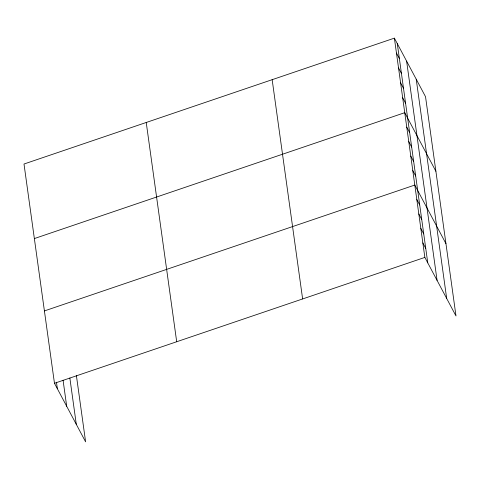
<?xml version="1.0" encoding="UTF-8"?>
<svg xmlns="http://www.w3.org/2000/svg" width="480" height="480" viewBox="0 0 480 480"><rect width="100%" height="100%" fill="white"/><g stroke="black" fill="none" stroke-linecap="round" stroke-linejoin="round"><path stroke-width="0.72" d="M394.386 38.142L424.854 257.406L456 315.978L425.532 96.714L394.386 38.142L24 164.022L54.468 383.286L85.614 441.858L76.362 375.294M34.356 238.572L404.748 112.686L435.894 171.264M44.412 310.926L414.798 185.046L445.944 243.624M54.468 383.286L424.854 257.406M396.456 53.052L399.36 58.512M398.532 67.962L401.436 73.422M400.602 82.872L403.506 88.332M402.672 97.776L405.576 103.242M406.758 127.158L409.662 132.624M408.768 141.63L411.672 147.096M410.778 156.102L413.682 161.562M412.788 170.574L415.692 176.034M416.808 199.518L419.712 204.978M418.824 213.99L421.728 219.45M420.834 228.462L423.738 233.922M422.844 242.934L425.748 248.394M416.214 79.188L446.682 298.452M406.608 61.128L437.076 280.392M397.29 43.602L427.758 262.866M272.16 79.68L302.628 298.944M146.226 122.478L176.694 341.742M69.858 378.024L76.296 424.332M63.072 380.226L66.69 406.272M56.466 382.236L57.372 388.746"/></g></svg>
